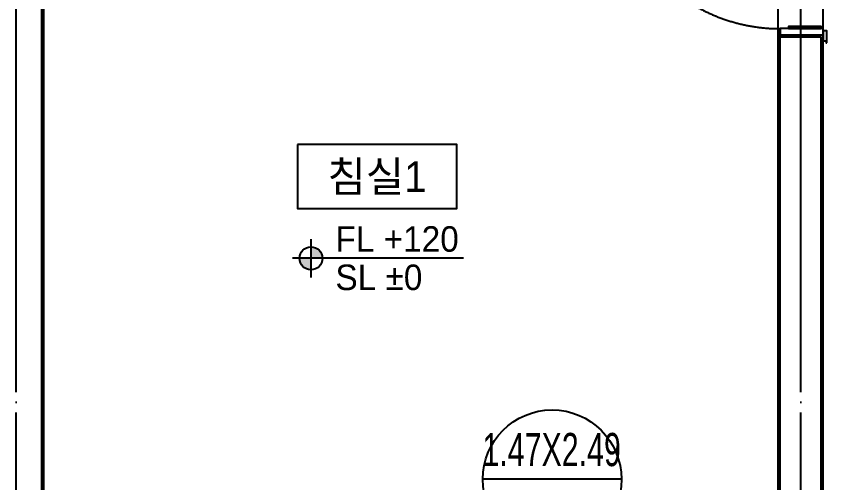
# Model space of a CAD drawing. Header units: millimetres. Extents: x -24416 to 92204, y -190080 to 23760.
# Drawn here: x 5080 to 9053, y -149957 to -147672 of the extents above; entities that cross this region are included whole.
import ezdxf
from ezdxf.enums import TextEntityAlignment as Align
from ezdxf.xclip import XClip

# ---------------------------------------------------------------- set-up
doc = ezdxf.new("R2010")
doc.units = ezdxf.units.MM
doc.header["$LTSCALE"] = 50
doc.header["$XCLIPFRAME"] = 0
for name, pattern in [('AUDIT_D_220706163347-0', [0]), ('CEN', [62, 60, -1, 0, -1]), ('평면도(기준)$0$CENTER2', [16.25, 15, -0.5, 0.25, -0.5])]:
    doc.linetypes.add(name, pattern=pattern)
for name, color, linetype in [('A-레벨', 7, 'AUDIT_D_220706163347-0'), ('A-창호부호', 4, 'Continuous'), ('CEN_CON', 1, 'CEN'), ('CONC', 2, 'Continuous'), ('SINA-F-FRAME', 4, 'Continuous'), ('실명', 3, 'AUDIT_D_220706163347-0'), ('실명박스', 7, 'AUDIT_D_220706163347-0'), ('평면도(기준)$0$1.EC-F-DOOR', 4, 'Continuous'), ('평면도(기준)$0$1.EC-F-DOOR-F', 4, 'Continuous')]:
    doc.layers.add(name, color=color, linetype=linetype)
doc.layers.add('MC', color=135, linetype='Continuous', plot=False)
doc.styles.add('HAUD01', font='Dotum.ttf')

# ---------------------------------------------------------------- blocks, each defined once
blk = doc.blocks.new('A$C4D377245')
at = {"layer": 'A-창호부호'}
blk.add_line((675.4, 345), (14.6, 345), dxfattribs=at)
blk.add_circle((345, 345), 330.4, dxfattribs=at)
blk = doc.blocks.new('A$C65D858C3')
at = {"layer": '평면도(기준)$0$1.EC-F-DOOR', "color": 8}
for points in [[(80.8, 920), (80.8, 970), (260.8, 970), (260.8, 950), (100.8, 950), (100.8, 920)], [(80.8, 863.9), (80.8, 813.9), (260.8, 813.9), (260.8, 833.9), (100.8, 833.9), (100.8, 863.9)]]:
    blk.add_lwpolyline(points, dxfattribs=at)
for points in [[(120.8, 910), (60.8, 910), (60.8, 920), (120.8, 920)], [(120.8, 874), (60.8, 874), (60.8, 864), (120.8, 864)]]:
    blk.add_lwpolyline(points, close=True, dxfattribs=at)
at = {"layer": '평면도(기준)$0$1.EC-F-DOOR'}
blk.add_lwpolyline([(840.4, 910), (0.8, 910), (0.8, 874), (840.4, 874), (840.4, 910)], dxfattribs=at)
at = {"layer": '평면도(기준)$0$1.EC-F-DOOR', "color": 1, "linetype": '평면도(기준)$0$CENTER2', "ltscale": 6}
blk.add_arc((840.6, 910.6), 840.6, 182.4982, 269.9824, dxfattribs=at)
at = {"layer": '평면도(기준)$0$1.EC-F-DOOR-F'}
for points in [[(828.4, 980), (828.4, 920), (840.4, 920), (840.4, 980)], [(1050.4, 920), (1050.4, 940), (1050.4, 980), (1068.4, 980), (1068.4, 920)], [(1050.4, 940), (1050.4, 910), (840.4, 910), (840.4, 940)], [(1040.4, 910), (1040.4, 900), (880.4, 900), (880.4, 910)], [(1040.4, 70), (1040.4, 80), (880.4, 80), (880.4, 70)], [(828.4, 60), (828.4, 0), (840.4, 0), (840.4, 60)], [(1050.4, 40), (1050.4, 70), (840.4, 70), (840.4, 40)]]:
    blk.add_lwpolyline(points, close=True, dxfattribs=at)
blk.add_lwpolyline([(1068.4, 0), (1068.4, 60), (1050.4, 60), (1050.4, 10), (1065.4, 10), (1065.4, 0), (1068.4, 0)], dxfattribs=at)
blk = doc.blocks.new('U-131A(기본)', base_point=(-95320.8, -158830.5))
at = {"layer": 'CEN_CON'}
for p, q in [((-95320.8, -159130.5), (-95320.8, -148195.5)), ((-91475.8, -159130.5), (-91475.8, -148195.5))]:
    blk.add_line(p, q, dxfattribs=at)
at = {"layer": 'CONC'}
for p, q in [((-95195.8, -156690.5), (-95195.8, -151150.5)), ((-91575.8, -156690.5), (-91575.8, -154290.5)), ((-91575.8, -154290.5), (-91375.8, -154290.5)), ((-91375.8, -156690.5), (-91375.8, -154290.5))]:
    blk.add_line(p, q, dxfattribs=at)
at = {"layer": 'MC'}
for p, q in [((-95185.8, -159130.5), (-95185.8, -148195.5)), ((-91365.8, -159130.5), (-91365.8, -148195.5)), ((-91585.8, -159130.5), (-91585.8, -153100.5))]:
    blk.add_line(p, q, dxfattribs=at)
at = {"layer": 'SINA-F-FRAME'}
blk.add_blockref('A$C65D858C3', (-92416.1, -154320.5), dxfattribs=at)
blk = doc.blocks.new('A$Cb33ca4a3')
at = {"layer": 'A-레벨'}
h = blk.add_hatch(color=256, dxfattribs=at)
h.paths.add_polyline_path([(6524.6, -172673.9), (6524.6, -172617.6), (6468.3, -172617.6, 0.414214)])
h.paths.add_polyline_path([(6524.6, -172561.4), (6524.6, -172617.6), (6580.8, -172617.6, 0.414214)])
for p, q in [((6524.6, -172523.9), (6524.6, -172711.4)), ((7271.7, -172617.6), (6434.6, -172617.6))]:
    blk.add_line(p, q, dxfattribs=at)
blk.add_circle((6524.6, -172617.6), 56.2, dxfattribs=at)
at = {"layer": 'A-레벨', "color": 4, "style": 'HAUD01'}
for s, p in [('FL +120', (6644.6, -172585.7)), ('SL %%P0', (6644.6, -172773.4))]:
    blk.add_text(s, height=125, dxfattribs=at).set_placement(p)

msp = doc.modelspace()

# ---------------------------------------------------------------- linework, layer by layer
at = {"layer": '실명박스'}
msp.add_lwpolyline([(6458.6, -148300.8), (6458.6, -148613.3), (7240.2, -148613.3), (7240.2, -148300.8)], close=True, dxfattribs=at)

# ---------------------------------------------------------------- block references
msp.add_blockref('U-131A(기본)', (5079.9, -152313.2))
ref = msp.add_blockref('U-131A(기본)', (5079.9, -152313.2), dxfattribs=dict(xscale=-1))
XClip(ref).set_block_clipping_path([(-125185.7621048288, -159130.4644776349), (-93669.6970513853, -145405.4644776349)])
at = {"layer": 'A-창호부호'}
msp.add_blockref('A$Cb33ca4a3', (0, 23760), dxfattribs=at)
at = {"layer": 'A-창호부호', "xscale": 1.028985507291509, "yscale": 1.028985507291509, "zscale": 1.028985507291509}
msp.add_blockref('A$C4D377245', (7351.4, -150295.3), dxfattribs=at)

# ---------------------------------------------------------------- texts
at = {"layer": 'A-창호부호', "color": 6, "style": 'HAUD01', "width": 0.7}
msp.add_text('1.47X2.49', height=162.5, dxfattribs=at).set_placement((7704.4, -149794.3), align=Align.MIDDLE)
at = {"layer": '실명', "style": 'HAUD01'}
msp.add_text('침실1', height=150, dxfattribs=at).set_placement((6848, -148454.8), align=Align.MIDDLE)

doc.saveas('drawing.dxf')
